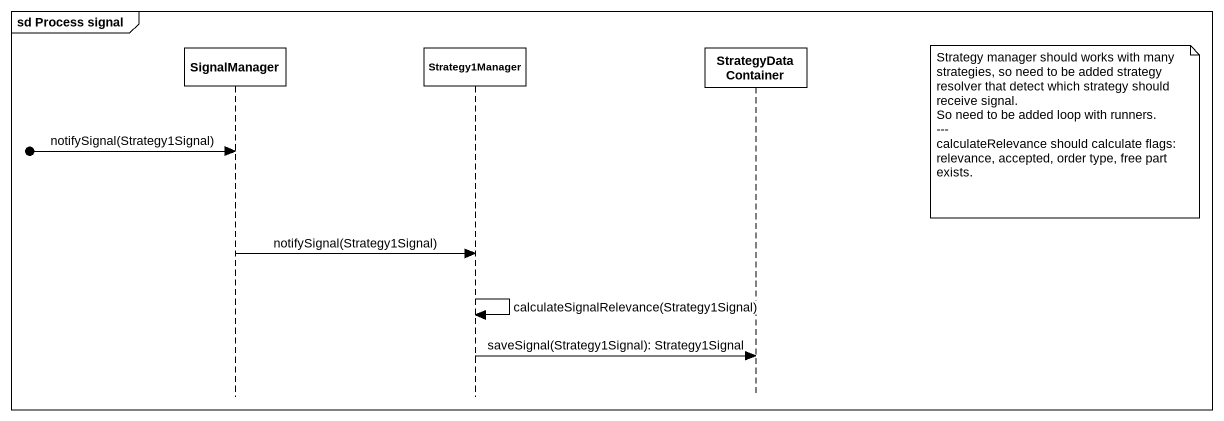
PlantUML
@startuml
mainframe sd Process signal
hide footbox
participant SignalManager
participant Strategy1Manager
participant StrategyDataContainer

note right of StrategyDataContainer
  Strategy manager should works with many strategies, so need to be added strategy resolver that detect which strategy should receive signal.
  So need to be added loop with runners.
  ~---
  calculateRelevance should calculate flags: relevance, accepted, order type, free part exists.
end note
[o-> SignalManager : notifySignal(Strategy1Signal)
SignalManager -> Strategy1Manager : notifySignal(Strategy1Signal)
Strategy1Manager -> Strategy1Manager : calculateSignalRelevance(Strategy1Signal)
Strategy1Manager -> StrategyDataContainer : saveSignal(Strategy1Signal): Strategy1Signal
@enduml
